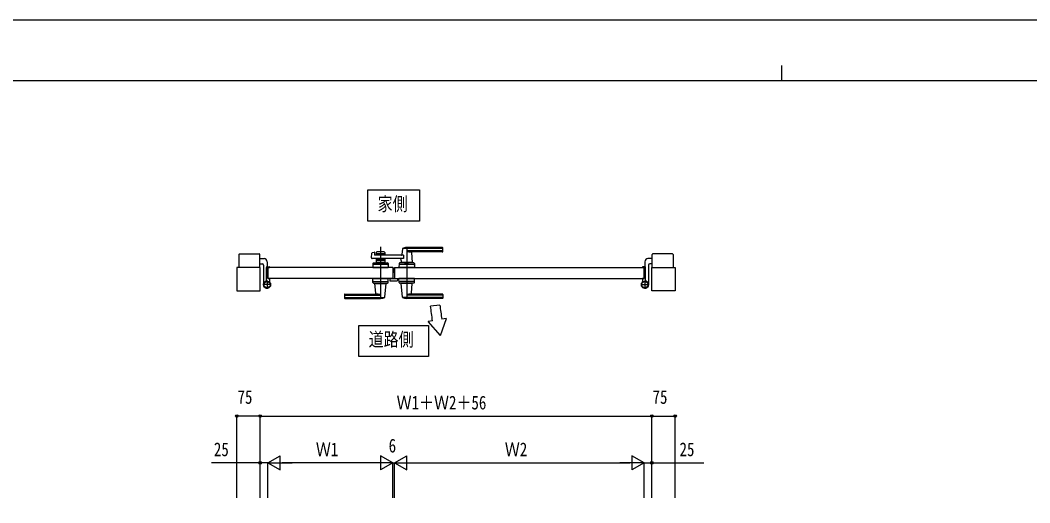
# Model space of a CAD drawing. Units: millimetres, scale not verified. Extents: x -4205 to 4205, y -2970 to 2970.
# Drawn here: x -2447 to 791, y 1421 to 2970 of the extents above; entities that cross this region are included whole.
import ezdxf
from ezdxf.enums import TextEntityAlignment as Align

# ---------------------------------------------------------------- set-up
doc = ezdxf.new("R2010")
doc.units = ezdxf.units.MM
doc.header["$LTSCALE"] = 12
for name, color, linetype in [('0-2_USER1', 3, 'Continuous'), ('0-3_YKK_12', 2, 'Continuous'), ('0-4_YKK_A1', 4, 'Continuous'), ('0-5_YKK_D', 6, 'Continuous'), ('0-6_YKK_ZWAK', 7, 'Continuous')]:
    doc.layers.add(name, color=color, linetype=linetype)
doc.styles.add('ＭＳ ゴシック', font='')
doc.styles.get('ＭＳ ゴシック').set_extended_font_data('MS Gothic')

msp = doc.modelspace()

# ---------------------------------------------------------------- linework, layer by layer
at = {"layer": '0-2_USER1'}
for points in [[(-1332.18, 2325.38), (-1332.18, 2425.38), (-1165.78, 2425.38), (-1165.78, 2325.38)], [(-1360.98, 1890.38), (-1360.98, 1990.38), (-1136.98, 1990.38), (-1136.98, 1890.38)]]:
    msp.add_lwpolyline(points, close=True, dxfattribs=at)
at = {"layer": '0-3_YKK_12'}
msp.add_line((-1248.98, 2159.3), (-1248.98, 2176.3), dxfattribs=at)
at = {"layer": '0-4_YKK_A1'}
for p, q in [((-1290.98, 2242.3), (-1290.98, 2075.3)), ((-1221.04, 2236.69), (-1222.73, 2217.61)), ((-1091.98, 2237.28), (-1220.78, 2237.28)), ((-1206.98, 2242.3), (-1206.98, 2075.3)), ((-1091.98, 2240.3), (-1206.98, 2240.3)), ((-1090.98, 2228.3), (-1090.98, 2239.3)), ((-1744.98, 2217.8), (-1744.98, 2176.3)), ((-1742.98, 2219.8), (-1679.98, 2219.8)), ((-1677.98, 2176.3), (-1677.98, 2217.8)), ((-1677.98, 2204.8), (-1664.48, 2204.8)), ((-1319.81, 2206.96), (-1318.6, 2222.37)), ((-1317.09, 2224.15), (-1311.66, 2225.5)), ((-1310.42, 2224.58), (-1310.03, 2216.75)), ((-1217.43, 2215.8), (-1309.03, 2215.8)), ((-1304.48, 2224.3), (-1304.48, 2215.8)), ((-1304.48, 2221.3), (-1277.48, 2221.3)), ((-1304.48, 2204.8), (-1304.48, 2191.3)), ((-1279.48, 2226.3), (-1302.48, 2226.3)), ((-1302.48, 2217.3), (-1293.4, 2217.3)), ((-1302.48, 2203.3), (-1293.4, 2203.3)), ((-1291.34, 2218.95), (-1292.69, 2217.59)), ((-1291.34, 2201.65), (-1292.69, 2203.01)), ((-1290.63, 2218.95), (-1289.27, 2217.59)), ((-1290.63, 2201.65), (-1289.27, 2203.01)), ((-1288.57, 2217.3), (-1279.48, 2217.3)), ((-1288.57, 2203.3), (-1279.48, 2203.3)), ((-1277.48, 2224.3), (-1277.48, 2215.8)), ((-1277.48, 2204.8), (-1277.48, 2191.3)), ((-1091.98, 2229.63), (-1206.98, 2229.63)), ((-1092.98, 2226.3), (-1192.01, 2226.3)), ((-1191.81, 2224.11), (-1189.01, 2192.62)), ((-419.98, 2204.8), (-433.48, 2204.8)), ((-419.98, 2176.3), (-419.98, 2217.8)), ((-354.98, 2219.8), (-417.98, 2219.8)), ((-352.98, 2217.8), (-352.98, 2176.3)), ((-1677.98, 2187.8), (-1670.48, 2187.8)), ((-1666.48, 2183.8), (-1666.48, 2121.3)), ((-1656.98, 2136.24), (-1656.98, 2176.8)), ((-1654.98, 2178.8), (-1647.98, 2178.8)), ((-1654.48, 2194.8), (-1654.48, 2178.8)), ((-1651.98, 2141.3), (-1651.98, 2176.3)), ((-1651.68, 2176.6), (-1647.48, 2176.6)), ((-1646.98, 2177.1), (-1646.98, 2177.8)), ((-1315.55, 2189.37), (-1315.98, 2176.3)), ((-1315.98, 2176.3), (-1265.98, 2176.3)), ((-1268.25, 2186.3), (-1313.72, 2186.3)), ((-1313.55, 2191.3), (-1268.42, 2191.3)), ((-1304.48, 2199.3), (-1277.48, 2199.3)), ((-1277.48, 2191.3), (-1304.48, 2191.3)), ((-1286.48, 2188.5), (-1286.48, 2191.3)), ((-1266.42, 2189.37), (-1265.98, 2176.3)), ((-1231.55, 2189.37), (-1231.98, 2176.3)), ((-1181.98, 2176.3), (-1231.98, 2176.3)), ((-1184.25, 2186.3), (-1229.72, 2186.3)), ((-1184.42, 2191.3), (-1229.55, 2191.3)), ((-1188.98, 2192.29), (-1224.98, 2192.29)), ((-1224.98, 2191.3), (-1224.98, 2192.29)), ((-1224.36, 2199.35), (-1224.96, 2192.62)), ((-1189.31, 2192.29), (-1224.66, 2192.29)), ((-1221.98, 2192.29), (-1224.15, 2192.29)), ((-1211.48, 2188.5), (-1211.48, 2191.3)), ((-1189.31, 2192.29), (-1191.98, 2192.29)), ((-1188.98, 2191.3), (-1188.98, 2192.29)), ((-1182.42, 2189.37), (-1181.98, 2176.3)), ((-450.98, 2177.1), (-450.98, 2177.8)), ((-446.28, 2176.6), (-450.48, 2176.6)), ((-442.98, 2178.8), (-449.98, 2178.8)), ((-445.98, 2141.3), (-445.98, 2176.3)), ((-443.48, 2194.8), (-443.48, 2178.8)), ((-440.98, 2136.24), (-440.98, 2176.8)), ((-431.48, 2183.8), (-431.48, 2121.3)), ((-419.98, 2187.8), (-427.48, 2187.8)), ((-1651.68, 2141), (-1647.48, 2141)), ((-1646.98, 2140.5), (-1646.98, 2131.46)), ((-1315.55, 2128.23), (-1315.98, 2141.3)), ((-1315.98, 2141.3), (-1265.98, 2141.3)), ((-1266.42, 2128.23), (-1265.98, 2141.3)), ((-1260.98, 2141.3), (-1260.98, 2134.8)), ((-1260.98, 2141.3), (-1236.98, 2141.3)), ((-1236.98, 2141.3), (-1236.98, 2134.8)), ((-1231.55, 2128.23), (-1231.98, 2141.3)), ((-1181.98, 2141.3), (-1231.98, 2141.3)), ((-1182.42, 2128.23), (-1181.98, 2141.3)), ((-450.98, 2140.5), (-450.98, 2131.46)), ((-446.28, 2141), (-450.48, 2141)), ((-1641.98, 2121.3), (-1667.98, 2121.3)), ((-1654.98, 2134.3), (-1654.98, 2108.3)), ((-1313.72, 2131.3), (-1268.25, 2131.3)), ((-1313.55, 2126.3), (-1268.42, 2126.3)), ((-1308.98, 2126.3), (-1308.98, 2125.3)), ((-1308.98, 2125.3), (-1272.98, 2125.3)), ((-1306.16, 2093.48), (-1308.96, 2124.97)), ((-1276.94, 2080.9), (-1273.02, 2124.97)), ((-1272.98, 2126.3), (-1272.98, 2125.3)), ((-1259.98, 2133.8), (-1237.98, 2133.8)), ((-1184.25, 2131.3), (-1229.72, 2131.3)), ((-1184.42, 2126.3), (-1229.55, 2126.3)), ((-1224.98, 2126.3), (-1224.98, 2125.3)), ((-1188.98, 2125.3), (-1224.98, 2125.3)), ((-1221.03, 2080.9), (-1224.95, 2124.97)), ((-1191.81, 2093.48), (-1189.01, 2124.97)), ((-1188.98, 2126.3), (-1188.98, 2125.3)), ((-455.98, 2121.3), (-429.98, 2121.3)), ((-442.98, 2134.3), (-442.98, 2108.3)), ((-1406.99, 2089.3), (-1406.99, 2078.3)), ((-1405.99, 2087.97), (-1290.99, 2087.97)), ((-1405.99, 2080.32), (-1277.2, 2080.32)), ((-1405.99, 2077.3), (-1290.99, 2077.3)), ((-1404.99, 2091.3), (-1305.97, 2091.3)), ((-1091.98, 2080.32), (-1220.77, 2080.32)), ((-1091.98, 2087.97), (-1206.98, 2087.97)), ((-1091.98, 2077.3), (-1206.98, 2077.3)), ((-1092.98, 2091.3), (-1192, 2091.3)), ((-1090.98, 2089.3), (-1090.98, 2078.3)), ((-1100.65, 2055.97), (-1130.48, 2052.79)), ((-1098.31, 1958.06), (-1079.44, 2012.99)), ((-1079.44, 2012.99), (-1094.21, 2010.39)), ((-1124.18, 2005.1), (-1138.53, 2002.58)), ((-1098.31, 1958.06), (-1138.53, 2002.58))]:
    msp.add_line(p, q, dxfattribs=at)
for points in [[(-1217.43, 2215.8), (-1217.43, 2204.8), (-1317.82, 2204.8)], [(-1251.98, 2176.3), (-1251.98, 2141.3), (-1651.98, 2141.3)], [(-1251.98, 2176.3), (-1651.98, 2176.3), (-1651.98, 2141.3)], [(-1286.48, 2188.5), (-1295.48, 2188.5), (-1295.48, 2191.3)], [(-1245.98, 2176.3), (-1245.98, 2141.3), (-445.98, 2141.3)], [(-1245.98, 2176.3), (-445.98, 2176.3), (-445.98, 2141.3)], [(-1211.48, 2188.5), (-1202.48, 2188.5), (-1202.48, 2191.3)]]:
    msp.add_lwpolyline(points, dxfattribs=at)
for points in [[(-1751.98, 2101.3), (-1676.98, 2101.3), (-1676.98, 2176.3), (-1751.98, 2176.3)], [(-345.98, 2101.3), (-420.98, 2101.3), (-420.98, 2176.3), (-345.98, 2176.3)]]:
    msp.add_lwpolyline(points, close=True, dxfattribs=at)
for centre, radius in [((-1654.98, 2121.3), 11.5), ((-1654.98, 2121.3), 10.35), ((-442.98, 2121.3), 11.5), ((-442.98, 2121.3), 10.35)]:
    msp.add_circle(centre, radius, dxfattribs=at)
for centre, radius, start, end in [((-1220.04, 2236.61), 1, 113.30607, 174.91858), ((-1206.98, 2206.3), 34, 90, 113.30607), ((-1091.98, 2239.3), 1, 0, 90), ((-1091.98, 2236.28), 1, 0, 90), ((-1742.98, 2217.8), 2, 90, 180), ((-1679.98, 2217.8), 2, 360, 90), ((-1664.48, 2194.8), 10, 360, 90), ((-1317.82, 2206.8), 2, 175.49449, 270), ((-1316.6, 2222.21), 2, 104.03624, 175.49449), ((-1311.42, 2224.53), 1, 2.86241, 104.03624), ((-1309.03, 2216.8), 1, 182.86241, 270), ((-1302.48, 2224.3), 2, 90, 180), ((-1302.48, 2219.3), 2, 180, 270), ((-1302.48, 2201.3), 2, 90, 180), ((-1293.4, 2218.3), 1, 270, 315), ((-1293.4, 2202.3), 1, 45, 90), ((-1290.98, 2218.59), 0.5, 45, 135), ((-1288.57, 2218.3), 1, 225, 270), ((-1288.57, 2202.3), 1, 90, 135), ((-1279.48, 2224.3), 2, 0, 90), ((-1279.48, 2219.3), 2, 270, 0), ((-1279.48, 2201.3), 2, 0, 90), ((-1229.34, 2199.79), 5, 354.91858, 90), ((-1224.72, 2217.79), 2, 270, 354.91858), ((-1193.2, 2256.28), 30, 242.63879, 272.27092), ((-1189.82, 2224.3), 2, 90, 185.08142), ((-1092.98, 2228.3), 2, 270, 0), ((-1091.98, 2230.63), 1, 270, 0), ((-433.48, 2194.8), 10, 90, 180), ((-417.98, 2217.8), 2, 90, 180), ((-354.98, 2217.8), 2, 0, 90), ((-1670.48, 2183.8), 4, 360, 90), ((-1654.98, 2176.8), 2, 90, 180), ((-1651.68, 2176.3), 0.3, 90, 180), ((-1647.98, 2177.8), 1, 360, 90), ((-1647.48, 2177.1), 0.5, 270, 360), ((-1313.72, 2184.3), 2, 90, 178.09085), ((-1313.55, 2189.3), 2, 90, 178.09085), ((-1290.98, 2202.01), 0.5, 225, 315), ((-1268.42, 2189.3), 2, 1.90915, 90), ((-1268.25, 2184.3), 2, 1.90915, 90), ((-1229.72, 2184.3), 2, 90, 178.09085), ((-1229.55, 2189.3), 2, 90, 178.09085), ((-1224.66, 2192.59), 0.3, 174.91858, 270), ((-1189.31, 2192.59), 0.3, 270, 5.08142), ((-1184.42, 2189.3), 2, 1.90915, 90), ((-1184.25, 2184.3), 2, 1.90915, 90), ((-449.98, 2177.8), 1, 90, 180), ((-450.48, 2177.1), 0.5, 180, 270), ((-446.28, 2176.3), 0.3, 0, 90), ((-442.98, 2176.8), 2, 0, 90), ((-427.48, 2183.8), 4, 90, 180), ((-1651.68, 2141.3), 0.3, 180, 270), ((-1647.48, 2140.5), 0.5, 360, 90), ((-450.48, 2140.5), 0.5, 90, 180), ((-446.28, 2141.3), 0.3, 270, 0), ((-1654.98, 2121.3), 11.5, 115.10278, 38.01228), ((-1661.98, 2136.24), 5, 295.10278, 359.99998), ((-1641.98, 2131.46), 5, 180, 218.01228), ((-1313.72, 2133.3), 2, 181.90915, 270), ((-1313.55, 2128.3), 2, 181.90915, 270), ((-1308.66, 2125), 0.3, 90, 185.08142), ((-1273.32, 2125), 0.3, 354.91858, 90), ((-1268.42, 2128.3), 2, 270, 358.09085), ((-1268.25, 2133.3), 2, 270, 358.09085), ((-1259.98, 2134.8), 1, 180, 270), ((-1237.98, 2134.8), 1, 270, 360), ((-1229.72, 2133.3), 2, 181.90915, 270), ((-1229.55, 2128.3), 2, 181.90915, 270), ((-1224.65, 2125), 0.3, 90, 185.08142), ((-1189.31, 2125), 0.3, 354.91858, 90), ((-1184.42, 2128.3), 2, 270, 358.09085), ((-1184.25, 2133.3), 2, 270, 358.09085), ((-442.98, 2121.3), 11.5, 141.98772, 64.89722), ((-455.98, 2131.46), 5, 321.98772, 0), ((-435.98, 2136.24), 5, 180.00002, 244.89722), ((-1404.99, 2089.3), 2, 90, 180), ((-1405.99, 2086.97), 1, 90, 180), ((-1405.99, 2081.32), 1, 180, 270), ((-1405.99, 2078.3), 1, 180, 270), ((-1308.15, 2093.3), 2, 270, 5.08142), ((-1304.78, 2061.32), 30, 62.63879, 92.27092), ((-1290.99, 2111.3), 34, 270, 293.30607), ((-1277.93, 2080.99), 1, 293.30607, 354.91858), ((-1220.04, 2080.99), 1, 185.08142, 246.69393), ((-1206.98, 2111.3), 34, 246.69393, 270), ((-1193.19, 2061.32), 30, 87.72908, 117.36121), ((-1189.82, 2093.3), 2, 174.91858, 270), ((-1092.98, 2089.3), 2, 0, 90), ((-1091.98, 2086.97), 1, 0, 90), ((-1091.98, 2081.32), 1, 270, 0), ((-1091.98, 2078.3), 1, 270, 0), ((-9125.28, 973.21), 8067.36, 7.34884, 7.69047), ((-431.15, 2127.29), 673.28, 186.08068, 189.99886)]:
    msp.add_arc(centre, radius, start, end, dxfattribs=at)
at = {"layer": '0-5_YKK_D'}
for p, q in [((-1751.98, 1436.82), (-1751.98, 1700.7)), ((-1676.98, 1699.7), (-1751.98, 1699.7)), ((-1676.98, 1436.82), (-1676.98, 1700.7)), ((-1676.98, 1436.82), (-1676.98, 1700.7)), ((-1676.98, 1699.7), (-420.98, 1699.7)), ((-420.98, 1436.82), (-420.98, 1700.7)), ((-420.98, 1436.82), (-420.98, 1700.7)), ((-420.98, 1699.7), (-345.98, 1699.7)), ((-345.98, 1436.82), (-345.98, 1700.7)), ((-1651.98, 1549.7), (-1613.01, 1572.2)), ((-1613.01, 1527.2), (-1613.01, 1572.2)), ((-1251.98, 1549.7), (-1290.96, 1572.2)), ((-1290.96, 1572.2), (-1290.96, 1527.2)), ((-1245.98, 1549.7), (-1207.01, 1572.2)), ((-1207.01, 1527.2), (-1207.01, 1572.2)), ((-445.98, 1549.7), (-484.96, 1572.2)), ((-484.96, 1572.2), (-484.96, 1527.2)), ((-1676.98, 1436.82), (-1676.98, 1550.7)), ((-1651.98, 1436.82), (-1651.98, 1550.7)), ((-1651.98, 1436.82), (-1651.98, 1550.7)), ((-1651.98, 1549.7), (-1613.01, 1527.2)), ((-1651.98, 1549.7), (-1574.04, 1549.7)), ((-1296.98, 1549.7), (-1606.98, 1549.7)), ((-1251.98, 1549.7), (-1329.93, 1549.7)), ((-1251.98, 1549.7), (-1290.96, 1527.2)), ((-1251.98, 1549.7), (-1268.98, 1549.7)), ((-1251.98, 1436.82), (-1251.98, 1550.7)), ((-1251.98, 1436.82), (-1251.98, 1550.7)), ((-1251.98, 1549.7), (-1245.98, 1549.7)), ((-1245.98, 1436.82), (-1245.98, 1550.7)), ((-1245.98, 1436.82), (-1245.98, 1550.7)), ((-1245.98, 1549.7), (-1228.98, 1549.7)), ((-1245.98, 1549.7), (-1207.01, 1527.2)), ((-1245.98, 1549.7), (-1168.04, 1549.7)), ((-1200.98, 1549.7), (-490.98, 1549.7)), ((-445.98, 1549.7), (-523.93, 1549.7)), ((-445.98, 1549.7), (-484.96, 1527.2)), ((-445.98, 1436.82), (-445.98, 1550.7)), ((-445.98, 1436.82), (-445.98, 1550.7)), ((-420.98, 1436.82), (-420.98, 1550.7))]:
    msp.add_line(p, q, dxfattribs=at)
for points in [[(-1651.98, 1549.7), (-1676.98, 1549.7), (-1833.48, 1549.7)], [(-445.98, 1549.7), (-420.98, 1549.7), (-253.67, 1549.7)]]:
    msp.add_lwpolyline(points, dxfattribs=at)
for centre in [(-1751.98, 1699.7), (-1676.98, 1699.7), (-1676.98, 1699.7), (-420.98, 1699.7), (-420.98, 1699.7), (-345.98, 1699.7), (-1676.98, 1549.7), (-420.98, 1549.7)]:
    msp.add_circle(centre, 4.25, dxfattribs=at)
at = {"layer": '0-6_YKK_ZWAK'}
for p, q in [((-4.98, 2825), (-4.98, 2775)), ((3895.02, 2775), (-3904.98, 2775))]:
    msp.add_line(p, q, dxfattribs=at)
msp.add_lwpolyline([(-4205, -2970), (4205, -2970), (4205, 2970), (-4205, 2970)], close=True, dxfattribs=at)

# ---------------------------------------------------------------- texts
at = {"layer": '0-2_USER1', "style": 'ＭＳ ゴシック', "width": 0.8}
for s, p in [('家側', (-1300.18, 2345.38)), ('道路側', (-1328.98, 1910.38))]:
    msp.add_text(s, height=43.99, dxfattribs=at).set_placement(p, align=Align.BOTTOM_LEFT)
at = {"layer": '0-5_YKK_D', "style": 'ＭＳ ゴシック', "width": 0.8}
for s, p in [('75', (-1749.68, 1725.7)), ('75', (-418.68, 1725.7)), ('Ｗ1＋Ｗ2＋56', (-1239.38, 1707.7)), ('6', (-1264.98, 1569.7)), ('25', (-1825.48, 1557.7)), ('Ｗ1', (-1498.38, 1557.7)), ('Ｗ2', (-892.38, 1557.7)), ('25', (-332.07, 1557.7))]:
    msp.add_text(s, height=43.99, dxfattribs=at).set_placement(p, align=Align.BOTTOM_LEFT)

doc.saveas('drawing.dxf')
